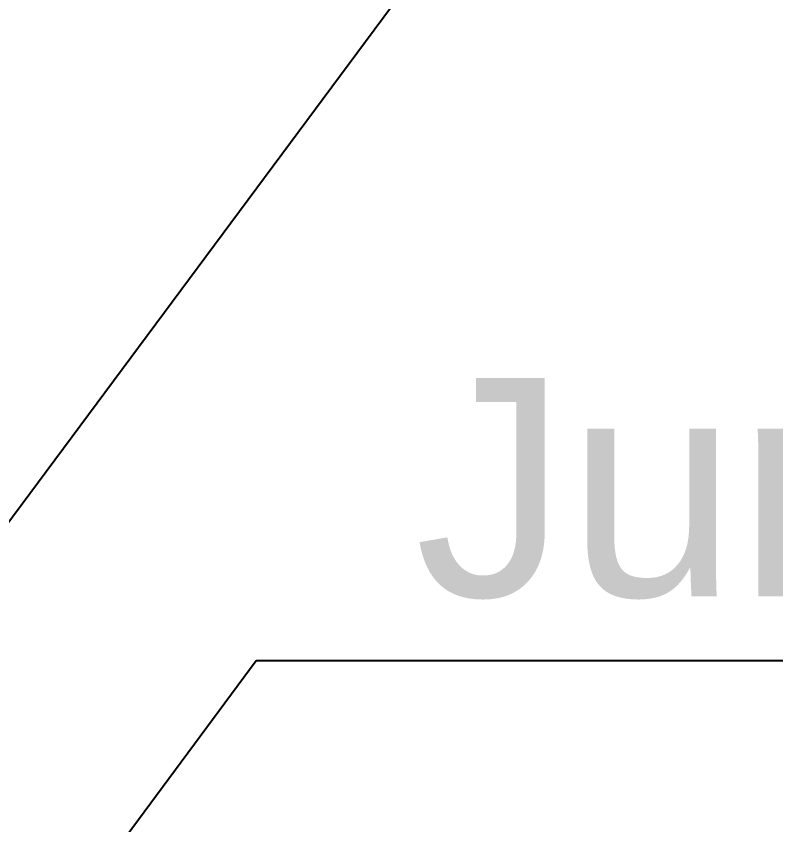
# Model space of a CAD drawing. Header units: millimetres. Extents: x 3739 to 12124, y 1417 to 5764.
# Drawn here: x 5019.3 to 5245.2, y 4501.7 to 4742.3 of the extents above; entities that cross this region are included whole.
import ezdxf
from ezdxf import colors
from ezdxf.entities.mleader import LeaderData, LeaderLine
from ezdxf.math import Vec2, Vec3

# ---------------------------------------------------------------- set-up
doc = ezdxf.new("R2010")
doc.units = ezdxf.units.MM
doc.header["$MEASUREMENT"] = 0
doc.styles.get("Standard").update_dxf_attribs({"font": 'arial.ttf'})

# ---------------------------------------------------------------- blocks, each defined once
blk = doc.blocks.new('_ClosedBlank')
at = {"color": 0, "linetype": 'ByBlock', "lineweight": -2}
for p, q in [((-1, 0.167), (0, 0)), ((-1, 0.167), (-1, -0.167)), ((0, 0), (-1, -0.167))]:
    blk.add_line(p, q, dxfattribs=at)

msp = doc.modelspace()

# ---------------------------------------------------------------- leaders
ml = msp.add_multileader_mtext('Standard')
ml.set_content('Stock Tube ', color=256)
ml.set_leader_properties()
ml.set_arrow_properties(name='CLOSEDBLANK')
ml.build(insert=Vec2(0, 0))
ml.multileader.update_dxf_attribs({"text_left_attachment_type": 6, "dogleg_length": 0.36, "arrow_head_size": 10})
ctx = ml.context
ctx.base_point, ctx.char_height, ctx.arrow_head_size, ctx.landing_gap_size, ctx.plane_origin = Vec3(5240.2102, 4880.92336), 65, 10, 15, Vec3(4967.8401, 4809.63539)
ctx.left_attachment, ctx.text_align_type = 6, 2
notes = []
notes.append((ctx, [(0, (1, 1, 0), (5081.95697, 4880.92336), (1, 0), 158.25323, [(0, [(4863.07817, 4678.98609)], 0, [])])]))
ctx.mtext.insert, ctx.mtext.alignment, ctx.mtext.line_spacing_factor, ctx.mtext.flow_direction = Vec3(5706.66313, 4958.92336), 3, 0.8, 5
ml = msp.add_multileader_mtext('Standard')
ml.set_content('Lower Bearing', color=256)
ml.set_leader_properties()
ml.set_arrow_properties(name='CLOSEDBLANK')
ml.build(insert=Vec2(0, 0))
ml.multileader.update_dxf_attribs({"text_left_attachment_type": 6, "dogleg_length": 0.36, "arrow_head_size": 10})
ctx = ml.context
ctx.base_point, ctx.char_height, ctx.arrow_head_size, ctx.landing_gap_size, ctx.plane_origin = Vec3(5181.60767, 4766.15697), 65, 10, 15, Vec3(5107.53888, 4703.28903)
ctx.left_attachment, ctx.text_align_type = 6, 1
notes.append((ctx, [(0, (1, 1, 0), (5146.4902, 4766.15697), (1, 0), 35.11747, [(0, [(5002.77695, 4572.63972)], 0, [])])]))
ctx.mtext.insert, ctx.mtext.alignment, ctx.mtext.line_spacing_factor, ctx.mtext.flow_direction = Vec3(5483.01114, 4850.26679), 2, 0.8, 5
ml = msp.add_multileader_mtext('Standard')
ml.set_content('Jumping Clamp', color=256)
ml.set_leader_properties()
ml.set_arrow_properties(name='CLOSEDBLANK')
ml.build(insert=Vec2(0, 0))
ml.multileader.update_dxf_attribs({"text_left_attachment_type": 6, "dogleg_length": 0.36, "arrow_head_size": 10})
ctx = ml.context
ctx.base_point, ctx.char_height, ctx.arrow_head_size, ctx.landing_gap_size, ctx.plane_origin = Vec3(5125.8664, 4550.57481), 65, 10, 15, Vec3(5051.79761, 4487.70687)
ctx.left_attachment, ctx.text_align_type = 6, 1
notes.append((ctx, [(0, (1, 1, 0), (5090.74893, 4550.57481), (1, 0), 35.11747, [(0, [(4947.03568, 4357.05757)], 0, [])])]))
ctx.mtext.insert, ctx.mtext.alignment, ctx.mtext.line_spacing_factor, ctx.mtext.flow_direction = Vec3(5453.25215, 4634.68464), 2, 0.8, 5
for ctx, leaders in notes:
    for number, flags, end, landing, length, lines in leaders:
        leader = LeaderData()
        leader.index, (leader.has_last_leader_line, leader.has_dogleg_vector, leader.attachment_direction) = number, flags
        leader.last_leader_point, leader.dogleg_vector, leader.dogleg_length = Vec3(end), Vec3(landing), length
        for number, points, colour, breaks in lines:
            line = LeaderLine()
            line.index, line.vertices, line.color, line.breaks = number, Vec3.list(points), colors.encode_raw_color(colour), breaks
            leader.lines.append(line)
        ctx.leaders.append(leader)

doc.saveas('drawing.dxf')
